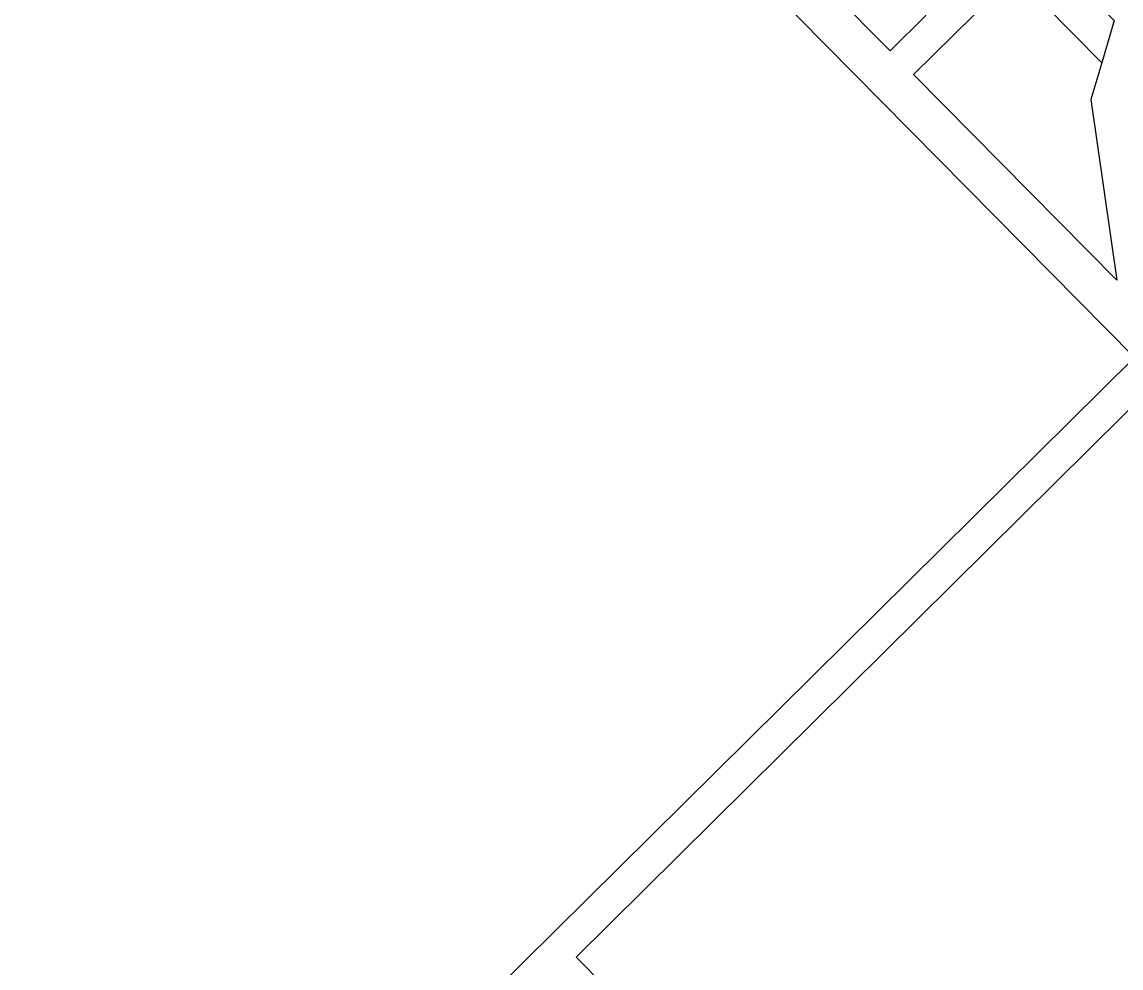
# Model space of a CAD drawing. Header units: metres. Extents: x 5590187 to 5598444, y 6961268 to 6971080.
# Drawn here: x 5595897 to 5596555, y 6968643 to 6969209 of the extents above; entities that cross this region are included whole.
import ezdxf

# ---------------------------------------------------------------- set-up
doc = ezdxf.new("R2010")
doc.units = ezdxf.units.M
doc.layers.add('zz_catastro_fontana', color=7, linetype='Continuous')

msp = doc.modelspace()

# ---------------------------------------------------------------- linework, layer by layer
at = {"layer": 'zz_catastro_fontana'}
msp.add_lwpolyline([(5595873.69, 6969705.05), (5596562.78, 6969008.24), (5595888.72, 6968341.64)], dxfattribs=at)
for points in [[(5596402.68, 6969248.35), (5596437.84, 6969212.79), (5596416.51, 6969191.7), (5596381.35, 6969227.25), (5596402.68, 6969248.35)], [(5596491.06, 6969237.3), (5596507.41, 6969253.47), (5596550.59, 6969209.81), (5596543.19, 6969184.58), (5596491.06, 6969237.3)], [(5596430.57, 6969177.48), (5596491.06, 6969237.3), (5596543.19, 6969184.58), (5596536.74, 6969162.59), (5596552.29, 6969054.39), (5596430.57, 6969177.48)], [(5596576.84, 6968994.02), (5596914.68, 6968652.39), (5596566.27, 6968307.85), (5596228.44, 6968649.47), (5596576.84, 6968994.02)]]:
    msp.add_lwpolyline(points, close=True, dxfattribs=at)

doc.saveas('drawing.dxf')
